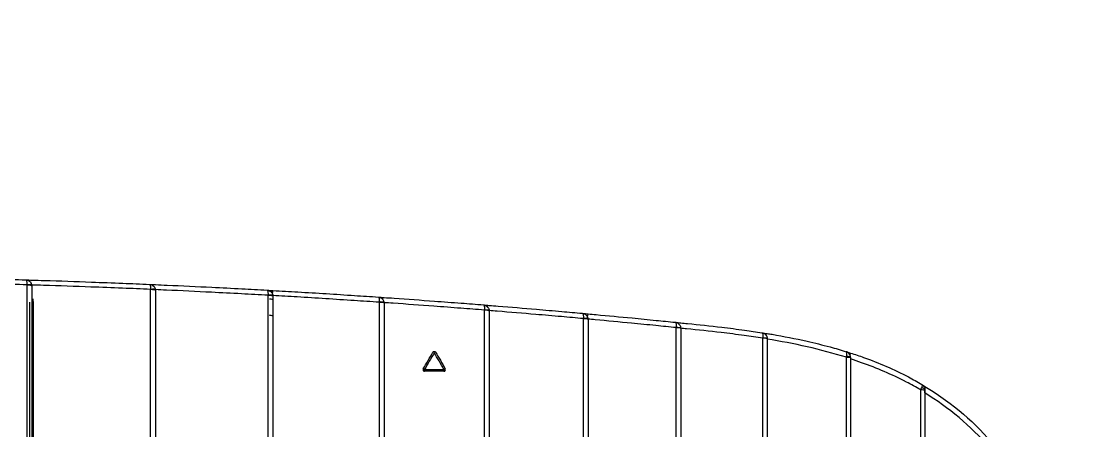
# Model space of a CAD drawing. Header units: millimetres. Extents: x -551172 to 232469, y -3435 to 261611.
# Drawn here: x 74399.5 to 74570.9, y 109103.7 to 109170 of the extents above; entities that cross this region are included whole.
import ezdxf

# ---------------------------------------------------------------- set-up
doc = ezdxf.new("R2010")
doc.units = ezdxf.units.MM
doc.header["$LTSCALE"] = 10
doc.layers.add('06-FUR', color=6, linetype='Continuous')
doc.layers.add('도면층8', color=8, linetype='Continuous')
doc.linetypes.add('ZIGZAG', pattern='A,0.0001,-0.2,[131,ltypeshp.shx,S=0.2,R=0,X=-0.2,Y=0],-0.4,[131,ltypeshp.shx,S=0.2,R=180,X=0.2,Y=0],-0.2', length=0.8001)

# ---------------------------------------------------------------- blocks, each defined once
blk = doc.blocks.new('*U477')
at = {"color": 8}
for p, q in [((1513.99, 91.5), (1513.99, 91.5)), ((1512.62, 75.5), (1512.62, 75.5)), ((1501.24, 21), (1501.24, 21))]:
    blk.add_line(p, q, dxfattribs=at)
for centre, radius, start, end in [((1515.45, 165.31), 0.5, 358.2397, 0), ((1504.49, 101.95), 0.25, 60, 180), ((1504.49, 98.81), 0.25, 180, 300)]:
    blk.add_arc(centre, radius, start, end, dxfattribs=at)
at = {"color": 8, "extrusion": (0, 0, -1)}
blk.add_arc((-1507.21, 100.38), 0.25, 120, 240, dxfattribs=at)
at = {"color": 8}
for centre, major_axis, ratio, start_param, end_param in [((1515.45, 165.31), (-0.5, 0.015), 0.003269, 1.745497, 3.141044), ((1518.04, 166.3), (0, -0.8), 0.192414, 0, 1.56303), ((1518.07, 166.3), (-0.127, 0.79), 0.18902, 3.140748, 4.674174), ((1517.31, 146.3), (0, -0.8), 0.1863, 0, 1.559168), ((1517.34, 146.3), (-0.111, 0.792), 0.18309, 3.140852, 4.674944), ((1516.37, 127.3), (0, -0.8), 0.179084, 0, 1.549822), ((1516.4, 127.3), (-0.096, 0.794), 0.175481, 3.140957, 4.670141), ((1515.25, 109.3), (0, -0.8), 0.172581, 0, 1.539295), ((1515.27, 109.3), (-0.081, 0.796), 0.16865, 3.141053, 4.663501), ((1504.49, 101.95), (-0.25, 0), 0.028867, 4.561673, 6.283185), ((1504.49, 101.95), (0.125, 0.217), 0.116341, 4.812344, 6.283185), ((1507.21, 100.38), (0.125, 0.217), 0.126416, 4.804016, 6.283185), ((1507.21, 100.38), (-0.125, 0.217), 0.142468, 3.141593, 4.649076), ((1504.49, 98.81), (0.25, 0), 0.003943, 1.420068, 3.141593), ((1504.49, 98.81), (-0.125, 0.217), 0.132331, 3.141593, 4.640625), ((1513.99, 92.3), (0, -0.8), 0.165536, 0, 1.525516), ((1514.01, 92.3), (-0.067, 0.797), 0.161273, 3.141146, 4.653318), ((1512.62, 76.3), (0, -0.8), 0.154906, 0, 1.508803), ((1512.64, 76.3), (-0.052, 0.798), 0.150698, 3.141251, 4.640541), ((1511.18, 61.3), (0, -0.8), 0.139682, 0, 1.489865), ((1511.19, 61.3), (-0.033, 0.799), 0.136296, 3.141375, 4.62578), ((1509.49, 47.3), (0, -0.8), 0.119511, 0, 1.46681), ((1509.5, 47.3), (0, 0.8), 0.145746, 3.141593, 4.60462), ((1506.41, 33.8), (0, -0.8), 0.09375, 0, 1.435998), ((1506.45, 33.8), (0, -0.8), 0.265872, 0, 1.386436), ((1501.16, 21.8), (0, -0.8), 0.065781, 0, 1.396113), ((1501.24, 21.8), (0, 0.8), 0.414276, 3.141593, 4.358439)]:
    blk.add_ellipse(centre, major_axis=major_axis, ratio=ratio, start_param=start_param, end_param=end_param, dxfattribs=at)
for points, knots in [([(1518.23, 166.3), (1518.32, 169.59), (1518.41, 172.87), (1518.56, 179.38), (1518.63, 182.6), (1518.68, 185.82)], [0, 0, 0, 0, 0.505489, 0.505489, 1, 1, 1, 1]), ([(1519.49, 186), (1519.43, 182.72), (1519.37, 179.43), (1519.22, 172.92), (1519.13, 169.7), (1519.04, 166.47)], [0, 0, 0, 0, 0.504534, 0.504534, 1, 1, 1, 1]), ([(1519.04, 166.47), (1519.04, 166.47), (1519.04, 166.47), (1519.04, 166.39), (1519.02, 166.31), (1518.99, 166.17), (1518.96, 166.1), (1518.87, 165.93), (1518.79, 165.83), (1518.63, 165.69), (1518.55, 165.64), (1518.39, 165.56), (1518.29, 165.53), (1518.2, 165.51)], [0, 0, 0, 0, 0.004657, 0.004657, 0.171178, 0.171178, 0.329678, 0.329678, 0.602664, 0.602664, 0.791782, 0.791782, 1, 1, 1, 1]), ([(1519.04, 166.47), (1519.04, 166.47), (1519.04, 166.47), (1519.04, 166.45), (1519.03, 166.44), (1518.99, 166.41), (1518.97, 166.4), (1518.88, 166.36), (1518.81, 166.35), (1518.65, 166.32), (1518.58, 166.31), (1518.41, 166.3), (1518.32, 166.3), (1518.23, 166.3)], [0, 0, 0, 0, 0.004657, 0.004657, 0.171177, 0.171177, 0.329676, 0.329676, 0.60266, 0.60266, 0.791779, 0.791779, 1, 1, 1, 1]), ([(1409.74, 166.3), (1427.91, 166.29), (1446.06, 166.29), (1473.2, 166.29), (1482.24, 166.29), (1500.27, 166.29), (1509.27, 166.29), (1518.19, 166.29)], [0, 0, 0, 0, 0.5, 0.5, 0.75, 0.75, 1, 1, 1, 1]), ([(1518.04, 165.5), (1512.34, 165.5), (1506.6, 165.5), (1495.12, 165.5), (1489.38, 165.5), (1472.11, 165.5), (1460.58, 165.5), (1449.02, 165.5)], [0, 0, 0, 0, 0.25, 0.25, 0.5, 0.5, 1, 1, 1, 1]), ([(1461.94, 165.81), (1470.9, 165.81), (1479.84, 165.81), (1497.68, 165.81), (1506.59, 165.81), (1515.45, 165.81)], [0, 0, 0, 0, 0.5, 0.5, 1, 1, 1, 1]), ([(1515.53, 165.3), (1506.66, 165.3), (1497.74, 165.3), (1479.87, 165.3), (1470.91, 165.3), (1461.94, 165.3)], [0, 0, 0, 0, 0.5, 0.5, 1, 1, 1, 1]), ([(1517.49, 146.29), (1517.56, 147.8), (1517.62, 149.32), (1517.75, 152.53), (1517.82, 154.24), (1517.97, 158.5), (1518.06, 161.06), (1518.16, 164.24), (1518.18, 164.87), (1518.2, 165.5), (1518.2, 165.5), (1518.2, 165.5)], [0, 0, 0, 0, 0.235766, 0.235766, 0.501866, 0.501866, 0.901174, 0.901174, 0.999997, 0.999997, 1, 1, 1, 1]), ([(1519, 165.5), (1519, 165.5), (1519, 165.5), (1518.98, 164.83), (1518.96, 164.16), (1518.87, 160.96), (1518.78, 158.41), (1518.62, 154.17), (1518.56, 152.47), (1518.43, 149.34), (1518.37, 147.9), (1518.31, 146.46)], [0, 0, 0, 0, 0.000003, 0.000003, 0.105523, 0.105523, 0.506415, 0.506415, 0.773572, 0.773572, 1, 1, 1, 1]), ([(1448.29, 146.29), (1459.87, 146.29), (1471.44, 146.29), (1494.52, 146.29), (1506.04, 146.29), (1517.46, 146.29)], [0, 0, 0, 0, 0.5, 0.5, 1, 1, 1, 1]), ([(1518.31, 146.46), (1518.31, 146.46), (1518.31, 146.45), (1518.31, 146.37), (1518.3, 146.3), (1518.25, 146.15), (1518.22, 146.08), (1518.13, 145.91), (1518.05, 145.81), (1517.89, 145.67), (1517.81, 145.63), (1517.64, 145.55), (1517.55, 145.52), (1517.45, 145.51)], [0, 0, 0, 0, 0.004636, 0.004636, 0.174161, 0.174161, 0.335167, 0.335167, 0.60541, 0.60541, 0.793318, 0.793318, 1, 1, 1, 1]), ([(1518.31, 146.46), (1518.31, 146.46), (1518.31, 146.46), (1518.31, 146.44), (1518.3, 146.42), (1518.27, 146.4), (1518.24, 146.38), (1518.15, 146.35), (1518.07, 146.33), (1517.92, 146.31), (1517.84, 146.3), (1517.68, 146.29), (1517.59, 146.29), (1517.49, 146.29)], [0, 0, 0, 0, 0.004636, 0.004636, 0.174157, 0.174157, 0.335163, 0.335163, 0.60541, 0.60541, 0.79332, 0.79332, 1, 1, 1, 1]), ([(1517.31, 145.5), (1505.91, 145.5), (1494.4, 145.5), (1471.36, 145.5), (1459.81, 145.5), (1448.25, 145.5)], [0, 0, 0, 0, 0.5, 0.5, 1, 1, 1, 1]), ([(1516.54, 127.28), (1516.62, 128.72), (1516.7, 130.15), (1516.86, 133.2), (1516.94, 134.83), (1517.15, 138.88), (1517.26, 141.31), (1517.4, 144.33), (1517.42, 144.91), (1517.45, 145.5), (1517.45, 145.5), (1517.45, 145.5)], [0, 0, 0, 0, 0.235564, 0.235564, 0.502554, 0.502554, 0.903218, 0.903218, 0.999997, 0.999997, 1, 1, 1, 1]), ([(1518.27, 145.5), (1518.27, 145.5), (1518.27, 145.5), (1518.24, 144.87), (1518.21, 144.25), (1518.08, 141.21), (1517.96, 138.79), (1517.76, 134.75), (1517.68, 133.14), (1517.52, 130.16), (1517.45, 128.8), (1517.37, 127.44)], [0, 0, 0, 0, 0.000003, 0.000003, 0.104408, 0.104408, 0.506463, 0.506463, 0.77438, 0.77438, 1, 1, 1, 1]), ([(1447.29, 127.29), (1458.88, 127.29), (1470.46, 127.28), (1493.55, 127.28), (1505.08, 127.28), (1516.52, 127.28)], [0, 0, 0, 0, 0.5, 0.5, 1, 1, 1, 1]), ([(1517.37, 127.44), (1517.37, 127.44), (1517.37, 127.44), (1517.37, 127.36), (1517.35, 127.28), (1517.3, 127.13), (1517.27, 127.06), (1517.17, 126.89), (1517.09, 126.79), (1516.93, 126.66), (1516.85, 126.62), (1516.68, 126.54), (1516.59, 126.52), (1516.49, 126.51)], [0, 0, 0, 0, 0.004615, 0.004615, 0.177182, 0.177182, 0.340693, 0.340693, 0.607806, 0.607806, 0.794758, 0.794758, 1, 1, 1, 1]), ([(1517.37, 127.44), (1517.37, 127.44), (1517.37, 127.44), (1517.37, 127.43), (1517.36, 127.41), (1517.32, 127.38), (1517.29, 127.37), (1517.2, 127.34), (1517.12, 127.32), (1516.97, 127.3), (1516.89, 127.29), (1516.73, 127.28), (1516.63, 127.28), (1516.54, 127.28)], [0, 0, 0, 0, 0.004615, 0.004615, 0.177178, 0.177178, 0.340689, 0.340689, 0.607806, 0.607806, 0.79476, 0.79476, 1, 1, 1, 1]), ([(1517.36, 127.44), (1517.35, 127.26), (1517.34, 127.08), (1517.33, 126.76), (1517.32, 126.63), (1517.31, 126.5), (1517.31, 126.5), (1517.31, 126.5)], [0, 0, 0, 0, 0.584735, 0.584735, 0.999937, 0.999937, 1, 1, 1, 1]), ([(1516.37, 126.5), (1504.95, 126.5), (1493.43, 126.5), (1470.37, 126.5), (1458.82, 126.5), (1447.24, 126.5)], [0, 0, 0, 0, 0.5, 0.5, 1, 1, 1, 1]), ([(1515.41, 109.28), (1515.5, 110.63), (1515.59, 111.98), (1515.78, 114.87), (1515.88, 116.41), (1516.07, 119.5), (1516.17, 121.04), (1516.34, 123.89), (1516.41, 125.2), (1516.48, 126.51)], [0, 0, 0, 0, 0.234873, 0.234873, 0.503118, 0.503118, 0.771519, 0.771519, 1, 1, 1, 1]), ([(1517.31, 126.5), (1517.31, 126.5), (1517.31, 126.5), (1517.24, 125.15), (1517.16, 123.81), (1516.99, 120.93), (1516.9, 119.4), (1516.71, 116.33), (1516.61, 114.8), (1516.42, 111.99), (1516.34, 110.71), (1516.25, 109.43)], [0, 0, 0, 0, 0.000004, 0.000004, 0.237138, 0.237138, 0.506455, 0.506455, 0.775615, 0.775615, 1, 1, 1, 1]), ([(1515.25, 108.5), (1503.8, 108.5), (1492.28, 108.5), (1469.2, 108.5), (1457.64, 108.5), (1446.06, 108.5)], [0, 0, 0, 0, 0.5, 0.5, 1, 1, 1, 1]), ([(1446.12, 109.28), (1457.71, 109.28), (1469.29, 109.28), (1492.4, 109.27), (1503.93, 109.27), (1515.39, 109.27)], [0, 0, 0, 0, 0.5, 0.5, 1, 1, 1, 1]), ([(1514.14, 92.26), (1514.24, 93.53), (1514.34, 94.8), (1514.55, 97.53), (1514.66, 98.99), (1514.94, 102.65), (1515.09, 104.85), (1515.28, 107.52), (1515.31, 108.01), (1515.34, 108.5), (1515.34, 108.5), (1515.34, 108.5)], [0, 0, 0, 0, 0.233824, 0.233824, 0.504066, 0.504066, 0.909668, 0.909668, 0.999996, 0.999996, 1, 1, 1, 1]), ([(1516.18, 108.5), (1516.18, 108.5), (1516.18, 108.5), (1516.14, 107.97), (1516.11, 107.43), (1515.92, 104.72), (1515.76, 102.54), (1515.49, 98.91), (1515.38, 97.46), (1515.18, 94.81), (1515.08, 93.61), (1514.99, 92.42)], [0, 0, 0, 0, 0.000004, 0.000004, 0.099857, 0.099857, 0.50649, 0.50649, 0.77742, 0.77742, 1, 1, 1, 1]), ([(1516.25, 109.43), (1516.25, 109.43), (1516.25, 109.43), (1516.24, 109.34), (1516.23, 109.26), (1516.18, 109.11), (1516.15, 109.04), (1516.04, 108.87), (1515.96, 108.78), (1515.79, 108.65), (1515.71, 108.61), (1515.55, 108.54), (1515.45, 108.52), (1515.35, 108.51)], [0, 0, 0, 0, 0.004597, 0.004597, 0.179597, 0.179597, 0.345088, 0.345088, 0.609538, 0.609538, 0.795853, 0.795853, 1, 1, 1, 1]), ([(1516.25, 109.43), (1516.25, 109.43), (1516.25, 109.43), (1516.25, 109.41), (1516.24, 109.4), (1516.2, 109.37), (1516.17, 109.35), (1516.08, 109.32), (1516, 109.3), (1515.84, 109.29), (1515.76, 109.28), (1515.6, 109.27), (1515.51, 109.27), (1515.41, 109.28)], [0, 0, 0, 0, 0.004597, 0.004597, 0.179593, 0.179593, 0.345083, 0.345083, 0.60954, 0.60954, 0.795855, 0.795855, 1, 1, 1, 1]), ([(1504.24, 98.81), (1504.24, 99.34), (1504.24, 99.86), (1504.24, 100.9), (1504.24, 101.43), (1504.24, 101.95)], [0, 0, 0, 0, 0.501159, 0.501159, 1, 1, 1, 1]), ([(1504.53, 101.95), (1504.53, 101.43), (1504.53, 100.91), (1504.53, 99.86), (1504.53, 99.34), (1504.53, 98.81)], [0, 0, 0, 0, 0.498841, 0.498841, 1, 1, 1, 1]), ([(1507.24, 100.38), (1506.78, 100.65), (1506.32, 100.92), (1505.42, 101.44), (1504.97, 101.7), (1504.53, 101.95)], [0, 0, 0, 0, 0.508649, 0.508649, 1, 1, 1, 1]), ([(1504.62, 102.16), (1505.06, 101.91), (1505.51, 101.65), (1506.41, 101.13), (1506.87, 100.86), (1507.33, 100.6)], [0, 0, 0, 0, 0.491351, 0.491351, 1, 1, 1, 1]), ([(1504.53, 98.81), (1504.99, 99.08), (1505.46, 99.35), (1506.36, 99.87), (1506.8, 100.13), (1507.24, 100.38)], [0, 0, 0, 0, 0.511793, 0.511793, 1, 1, 1, 1]), ([(1507.33, 100.16), (1506.89, 99.91), (1506.45, 99.65), (1505.54, 99.13), (1505.08, 98.86), (1504.62, 98.6)], [0, 0, 0, 0, 0.488204, 0.488204, 1, 1, 1, 1]), ([(1513.99, 91.5), (1509.18, 91.5), (1504.36, 91.5), (1492.97, 91.5), (1486.4, 91.5), (1473.89, 91.5), (1467.97, 91.5), (1456.27, 91.5), (1450.5, 91.5), (1444.72, 91.5)], [0, 0, 0, 0, 0.20974, 0.20974, 0.494552, 0.494552, 0.750903, 0.750903, 1, 1, 1, 1]), ([(1513.99, 91.5), (1502.67, 91.5), (1479.61, 91.5), (1456.47, 91.5), (1444.72, 91.5)], [0, 0, 0, 0, 0.493298, 1, 1, 1, 1]), ([(1444.79, 92.26), (1450.57, 92.26), (1456.34, 92.26), (1468.05, 92.26), (1473.98, 92.26), (1486.5, 92.26), (1493.08, 92.26), (1504.48, 92.26), (1509.31, 92.26), (1514.12, 92.26)], [0, 0, 0, 0, 0.249054, 0.249054, 0.505367, 0.505367, 0.790188, 0.790188, 1, 1, 1, 1]), ([(1512.76, 76.25), (1512.87, 77.43), (1512.97, 78.61), (1513.2, 81.18), (1513.32, 82.57), (1513.62, 86.03), (1513.79, 88.11), (1513.99, 90.62), (1514.03, 91.06), (1514.06, 91.5), (1514.06, 91.5), (1514.06, 91.5)], [0, 0, 0, 0, 0.232545, 0.232545, 0.504897, 0.504897, 0.913704, 0.913704, 0.999996, 0.999996, 1, 1, 1, 1]), ([(1514.91, 91.5), (1514.91, 91.5), (1514.91, 91.5), (1514.87, 91.01), (1514.83, 90.53), (1514.62, 87.99), (1514.45, 85.92), (1514.16, 82.49), (1514.04, 81.11), (1513.82, 78.63), (1513.72, 77.52), (1513.62, 76.41)], [0, 0, 0, 0, 0.000004, 0.000004, 0.096735, 0.096735, 0.506429, 0.506429, 0.779373, 0.779373, 1, 1, 1, 1]), ([(1514.99, 92.42), (1514.99, 92.42), (1514.99, 92.42), (1514.98, 92.33), (1514.96, 92.25), (1514.91, 92.1), (1514.88, 92.03), (1514.77, 91.86), (1514.68, 91.77), (1514.52, 91.64), (1514.44, 91.6), (1514.27, 91.53), (1514.17, 91.51), (1514.08, 91.5)], [0, 0, 0, 0, 0.004579, 0.004579, 0.181841, 0.181841, 0.349149, 0.349149, 0.610898, 0.610898, 0.796793, 0.796793, 1, 1, 1, 1]), ([(1514.99, 92.42), (1514.99, 92.42), (1514.99, 92.42), (1514.99, 92.4), (1514.97, 92.38), (1514.93, 92.35), (1514.9, 92.34), (1514.81, 92.3), (1514.73, 92.29), (1514.57, 92.27), (1514.49, 92.26), (1514.33, 92.26), (1514.24, 92.26), (1514.14, 92.26)], [0, 0, 0, 0, 0.004579, 0.004579, 0.181838, 0.181838, 0.349144, 0.349144, 0.6109, 0.6109, 0.796796, 0.796796, 1, 1, 1, 1]), ([(1512.62, 75.5), (1501.27, 75.5), (1478.19, 75.5), (1455.02, 75.5), (1443.27, 75.5)], [0, 0, 0, 0, 0.493391, 1, 1, 1, 1]), ([(1511.3, 61.24), (1511.41, 62.33), (1511.52, 63.43), (1511.76, 65.84), (1511.89, 67.14), (1512.2, 70.41), (1512.39, 72.38), (1512.6, 74.72), (1512.64, 75.11), (1512.67, 75.5), (1512.67, 75.5), (1512.67, 75.5)], [0, 0, 0, 0, 0.231179, 0.231179, 0.505815, 0.505815, 0.918087, 0.918087, 0.999996, 0.999996, 1, 1, 1, 1]), ([(1513.53, 75.5), (1513.53, 75.5), (1513.53, 75.5), (1513.49, 75.06), (1513.45, 74.63), (1513.23, 72.25), (1513.05, 70.31), (1512.74, 67.07), (1512.61, 65.77), (1512.38, 63.45), (1512.28, 62.43), (1512.17, 61.4)], [0, 0, 0, 0, 0.000004, 0.000004, 0.093122, 0.093122, 0.506225, 0.506225, 0.781415, 0.781415, 1, 1, 1, 1]), ([(1513.62, 76.41), (1513.62, 76.41), (1513.62, 76.41), (1513.62, 76.38), (1513.61, 76.37), (1513.6, 76.28), (1513.58, 76.22), (1513.53, 76.08), (1513.5, 76.01), (1513.39, 75.84), (1513.3, 75.75), (1513.13, 75.63), (1513.05, 75.59), (1512.88, 75.53), (1512.78, 75.51), (1512.69, 75.5)], [0, 0, 0, 0, 0.004555, 0.004555, 0.044275, 0.044275, 0.184893, 0.184893, 0.355049, 0.355049, 0.61302, 0.61302, 0.79821, 0.79821, 1, 1, 1, 1]), ([(1513.62, 76.41), (1513.62, 76.41), (1513.62, 76.41), (1513.62, 76.4), (1513.62, 76.4), (1513.61, 76.38), (1513.6, 76.37), (1513.56, 76.34), (1513.53, 76.32), (1513.43, 76.29), (1513.35, 76.27), (1513.19, 76.25), (1513.11, 76.25), (1512.95, 76.24), (1512.85, 76.25), (1512.76, 76.25)], [0, 0, 0, 0, 0.004554, 0.004554, 0.044272, 0.044272, 0.184889, 0.184889, 0.355045, 0.355045, 0.613023, 0.613023, 0.798214, 0.798214, 1, 1, 1, 1]), ([(1509.59, 47.22), (1509.74, 48.22), (1509.89, 49.22), (1510.2, 51.46), (1510.35, 52.7), (1510.72, 55.81), (1510.92, 57.68), (1511.14, 59.87), (1511.17, 60.18), (1511.2, 60.5), (1511.2, 60.5), (1511.2, 60.5)], [0, 0, 0, 0, 0.227114, 0.227114, 0.507581, 0.507581, 0.928515, 0.928515, 0.999968, 0.999968, 1, 1, 1, 1]), ([(1512.16, 61.35), (1512.13, 61.07), (1512.1, 60.78), (1512.04, 60.14), (1512, 59.77), (1511.78, 57.56), (1511.58, 55.7), (1511.22, 52.62), (1511.06, 51.38), (1510.77, 49.21), (1510.63, 48.28), (1510.48, 47.35)], [0, 0, 0, 0, 0.060502, 0.060502, 0.138457, 0.138457, 0.534383, 0.534383, 0.798681, 0.798681, 1, 1, 1, 1]), ([(1512.17, 61.4), (1512.17, 61.4), (1512.17, 61.4), (1512.17, 61.37), (1512.17, 61.34), (1512.15, 61.25), (1512.13, 61.19), (1512.08, 61.06), (1512.04, 60.99), (1511.92, 60.82), (1511.84, 60.74), (1511.66, 60.62), (1511.59, 60.58), (1511.41, 60.52), (1511.32, 60.5), (1511.22, 60.5)], [0, 0, 0, 0, 0.004516, 0.004516, 0.060277, 0.060277, 0.189772, 0.189772, 0.363924, 0.363924, 0.616606, 0.616606, 0.800469, 0.800469, 1, 1, 1, 1]), ([(1512.17, 61.4), (1512.17, 61.4), (1512.17, 61.4), (1512.17, 61.39), (1512.17, 61.38), (1512.16, 61.36), (1512.15, 61.35), (1512.11, 61.32), (1512.07, 61.3), (1511.97, 61.27), (1511.89, 61.25), (1511.73, 61.23), (1511.65, 61.23), (1511.49, 61.23), (1511.39, 61.23), (1511.3, 61.24)], [0, 0, 0, 0, 0.004516, 0.004516, 0.060274, 0.060274, 0.189768, 0.189768, 0.363921, 0.363921, 0.61661, 0.61661, 0.800474, 0.800474, 1, 1, 1, 1]), ([(1510.34, 46.5), (1510.34, 46.5), (1510.34, 46.5), (1510.3, 46.24), (1510.26, 45.98), (1509.89, 43.82), (1509.53, 41.93), (1508.82, 38.81), (1508.51, 37.56), (1507.93, 35.45), (1507.68, 34.57), (1507.4, 33.7)], [0, 0, 0, 0, 0.000005, 0.000005, 0.060466, 0.060466, 0.498822, 0.498822, 0.791344, 0.791344, 1, 1, 1, 1]), ([(1510.48, 47.35), (1510.48, 47.34), (1510.48, 47.34), (1510.48, 47.32), (1510.48, 47.3), (1510.46, 47.22), (1510.44, 47.16), (1510.38, 47.03), (1510.34, 46.96), (1510.22, 46.8), (1510.13, 46.71), (1509.95, 46.6), (1509.87, 46.57), (1509.69, 46.51), (1509.59, 46.5), (1509.5, 46.5)], [0, 0, 0, 0, 0.00456, 0.00456, 0.045326, 0.045326, 0.183125, 0.183125, 0.351772, 0.351772, 0.609152, 0.609152, 0.796616, 0.796616, 1, 1, 1, 1]), ([(1510.48, 47.35), (1510.48, 47.35), (1510.48, 47.34), (1510.48, 47.34), (1510.48, 47.33), (1510.47, 47.31), (1510.46, 47.3), (1510.42, 47.27), (1510.39, 47.25), (1510.29, 47.22), (1510.21, 47.21), (1510.05, 47.19), (1509.97, 47.19), (1509.8, 47.2), (1509.71, 47.2), (1509.61, 47.21)], [0, 0, 0, 0, 0.004561, 0.004561, 0.045321, 0.045321, 0.183106, 0.183106, 0.351747, 0.351747, 0.609125, 0.609125, 0.796595, 0.796595, 1, 1, 1, 1]), ([(1501.21, 21.66), (1501.65, 22.42), (1502.08, 23.2), (1503.09, 25.15), (1503.66, 26.34), (1504.71, 28.75), (1505.19, 29.98), (1505.83, 31.81), (1506.03, 32.4), (1506.22, 33)], [0, 0, 0, 0, 0.213946, 0.213946, 0.53186, 0.53186, 0.848701, 0.848701, 1, 1, 1, 1]), ([(1507.18, 33), (1507.18, 33), (1507.18, 33), (1506.96, 32.29), (1506.72, 31.59), (1506.03, 29.65), (1505.55, 28.42), (1504.49, 26), (1503.92, 24.81), (1502.92, 22.92), (1502.52, 22.2), (1502.1, 21.49)], [0, 0, 0, 0, 0.000005, 0.000005, 0.176011, 0.176011, 0.489497, 0.489497, 0.803985, 0.803985, 1, 1, 1, 1]), ([(1506.45, 33), (1506.55, 33), (1506.66, 33.02), (1506.85, 33.08), (1506.93, 33.12), (1507.12, 33.25), (1507.22, 33.35), (1507.34, 33.53), (1507.38, 33.61), (1507.4, 33.7), (1507.4, 33.7), (1507.4, 33.7)], [0, 0, 0, 0, 0.244299, 0.244299, 0.466785, 0.466785, 0.784954, 0.784954, 0.994912, 0.994912, 1, 1, 1, 1]), ([(1506.66, 33.65), (1506.76, 33.63), (1506.85, 33.62), (1507.01, 33.6), (1507.09, 33.6), (1507.23, 33.6), (1507.3, 33.62), (1507.38, 33.66), (1507.4, 33.68), (1507.4, 33.7), (1507.4, 33.7), (1507.4, 33.7)], [0, 0, 0, 0, 0.244338, 0.244338, 0.46683, 0.46683, 0.78498, 0.78498, 0.994908, 0.994908, 1, 1, 1, 1]), ([(1507.4, 33.7), (1507.36, 33.57), (1507.32, 33.44), (1507.24, 33.21), (1507.21, 33.1), (1507.18, 33), (1507.18, 33), (1507.18, 33)], [0, 0, 0, 0, 0.553326, 0.553326, 0.999919, 0.999919, 1, 1, 1, 1]), ([(1501.16, 21), (1498.45, 21), (1495.74, 21), (1483.21, 21), (1473.38, 21), (1454.67, 21), (1445.79, 21), (1436.91, 21)], [0, 0, 0, 0, 0.12646, 0.12646, 0.585568, 0.585568, 1, 1, 1, 1]), ([(1500.72, 21), (1490.33, 21), (1479.93, 21), (1458.76, 21), (1448, 21), (1437.12, 21), (1437.02, 21), (1436.91, 21)], [0, 0, 0, 0, 0.488967, 0.488967, 0.995055, 0.995055, 1, 1, 1, 1]), ([(1437, 21.57), (1445.86, 21.58), (1454.73, 21.59), (1473.42, 21.62), (1483.26, 21.63), (1495.79, 21.65), (1498.5, 21.66), (1501.21, 21.66)], [0, 0, 0, 0, 0.413984, 0.413984, 0.873443, 0.873443, 1, 1, 1, 1]), ([(1500.72, 21), (1500.89, 21), (1501.06, 21), (1501.22, 21), (1501.23, 21), (1501.24, 21)], [0, 0, 0, 0, 0.941032, 0.941032, 1, 1, 1, 1]), ([(1501.24, 21), (1501.24, 21), (1501.24, 21), (1501.21, 21), (1501.18, 21), (1501.16, 21)], [0, 0, 0, 0, 0.078683, 0.078683, 1, 1, 1, 1]), ([(1502.1, 21.49), (1502.1, 21.49), (1502.1, 21.49), (1502.05, 21.41), (1501.99, 21.33), (1501.82, 21.18), (1501.71, 21.11), (1501.48, 21.02), (1501.36, 21), (1501.24, 21)], [0, 0, 0, 0, 0.006203, 0.006203, 0.286153, 0.286153, 0.666961, 0.666961, 1, 1, 1, 1]), ([(1502.1, 21.49), (1502.1, 21.49), (1502.1, 21.49), (1502.09, 21.47), (1502.06, 21.45), (1501.97, 21.43), (1501.9, 21.43), (1501.74, 21.46), (1501.65, 21.49), (1501.55, 21.52)], [0, 0, 0, 0, 0.00621, 0.00621, 0.286125, 0.286125, 0.666926, 0.666926, 1, 1, 1, 1])]:
    blk.add_open_spline(points, degree=3, knots=knots, dxfattribs=at)
for points in [[(1519.03, 166.47), (1519.02, 166.15), (1519.01, 165.82), (1519, 165.5)], [(1518.2, 165.51), (1518.15, 165.5), (1518.09, 165.5), (1518.04, 165.5)], [(1518.19, 166.29), (1518.2, 166.29), (1518.22, 166.29), (1518.23, 166.3)], [(1517.46, 146.29), (1517.47, 146.29), (1517.48, 146.29), (1517.49, 146.29)], [(1518.31, 146.46), (1518.29, 146.14), (1518.28, 145.82), (1518.27, 145.5)], [(1517.45, 145.51), (1517.41, 145.5), (1517.36, 145.5), (1517.31, 145.5)], [(1513.19, 126.49), (1513.23, 126.69), (1513.26, 126.88), (1513.3, 127.07)], [(1515.84, 126.49), (1515.87, 126.67), (1515.9, 126.85), (1515.93, 127.03)], [(1516.52, 127.28), (1516.52, 127.28), (1516.53, 127.28), (1516.54, 127.28)], [(1516.49, 126.51), (1516.45, 126.5), (1516.41, 126.5), (1516.37, 126.5)], [(1517.31, 126.5), (1517.32, 126.53), (1517.12, 126.58), (1516.83, 126.61)], [(1515.35, 108.51), (1515.32, 108.5), (1515.29, 108.5), (1515.25, 108.5)], [(1515.39, 109.27), (1515.4, 109.27), (1515.4, 109.28), (1515.41, 109.28)], [(1516.24, 109.43), (1516.22, 109.12), (1516.2, 108.81), (1516.18, 108.5)], [(1514.08, 91.5), (1514.05, 91.5), (1514.02, 91.5), (1513.99, 91.5)], [(1514.12, 92.26), (1514.13, 92.26), (1514.14, 92.26), (1514.14, 92.26)], [(1514.98, 92.42), (1514.96, 92.11), (1514.93, 91.81), (1514.91, 91.5)], [(1512.62, 75.5), (1489.62, 75.5), (1466.47, 75.5), (1443.27, 75.5)], [(1443.35, 76.23), (1466.56, 76.23), (1489.73, 76.24), (1512.75, 76.25)], [(1512.69, 75.5), (1512.67, 75.5), (1512.65, 75.5), (1512.62, 75.5)], [(1513.53, 75.5), (1513.54, 75.54), (1513.16, 75.61), (1512.69, 75.66)], [(1512.75, 76.25), (1512.75, 76.25), (1512.76, 76.25), (1512.76, 76.25)], [(1513.6, 76.32), (1513.58, 76.05), (1513.56, 75.77), (1513.53, 75.5)], [(1511.18, 60.5), (1488.12, 60.5), (1464.95, 60.5), (1441.74, 60.5)], [(1441.82, 61.2), (1465.04, 61.2), (1488.22, 61.22), (1511.29, 61.24)], [(1511.22, 60.5), (1511.21, 60.5), (1511.19, 60.5), (1511.18, 60.5)], [(1511.29, 61.24), (1511.29, 61.24), (1511.3, 61.24), (1511.3, 61.24)], [(1509.49, 46.5), (1486.44, 46.5), (1463.32, 46.5), (1440.16, 46.5)], [(1440.25, 47.16), (1463.41, 47.17), (1486.53, 47.19), (1509.59, 47.22)], [(1506.49, 33.69), (1507.8, 37.86), (1508.74, 42.17), (1509.44, 46.5)], [(1509.5, 46.5), (1509.49, 46.5), (1509.49, 46.5), (1509.49, 46.5)], [(1509.59, 47.22), (1509.59, 47.22), (1509.6, 47.21), (1509.61, 47.21)], [(1510.48, 47.35), (1510.43, 47.06), (1510.39, 46.78), (1510.34, 46.5)], [(1506.41, 33), (1483.81, 33), (1461.17, 33), (1438.5, 33)], [(1438.59, 33.62), (1461.25, 33.63), (1483.89, 33.66), (1506.49, 33.69)], [(1506.45, 33), (1506.44, 33), (1506.43, 33), (1506.41, 33)], [(1506.49, 33.69), (1506.55, 33.68), (1506.6, 33.67), (1506.66, 33.65)], [(1507.18, 33), (1507.18, 33.01), (1507.08, 33.05), (1506.91, 33.11)], [(1491.96, 10.61), (1495.4, 13.56), (1498.31, 17.12), (1500.72, 21)], [(1502.09, 21.49), (1499.61, 17.25), (1496.48, 13.38), (1492.75, 10.24)], [(1501.21, 21.66), (1501.33, 21.61), (1501.45, 21.56), (1501.55, 21.52)]]:
    blk.add_open_spline(points, degree=3, dxfattribs=at)

msp = doc.modelspace()

# ---------------------------------------------------------------- linework, layer by layer
at = {"layer": '06-FUR', "color": 1, "linetype": 'ZIGZAG', "ltscale": 100}
msp.add_circle((77280, 106770), 15680, dxfattribs=at)

# ---------------------------------------------------------------- block references
at = {"layer": '도면층8', "rotation": 89.99999999999999}
msp.add_blockref('*U477', (74566.69, 107609.08), dxfattribs=at)

doc.saveas('drawing.dxf')
